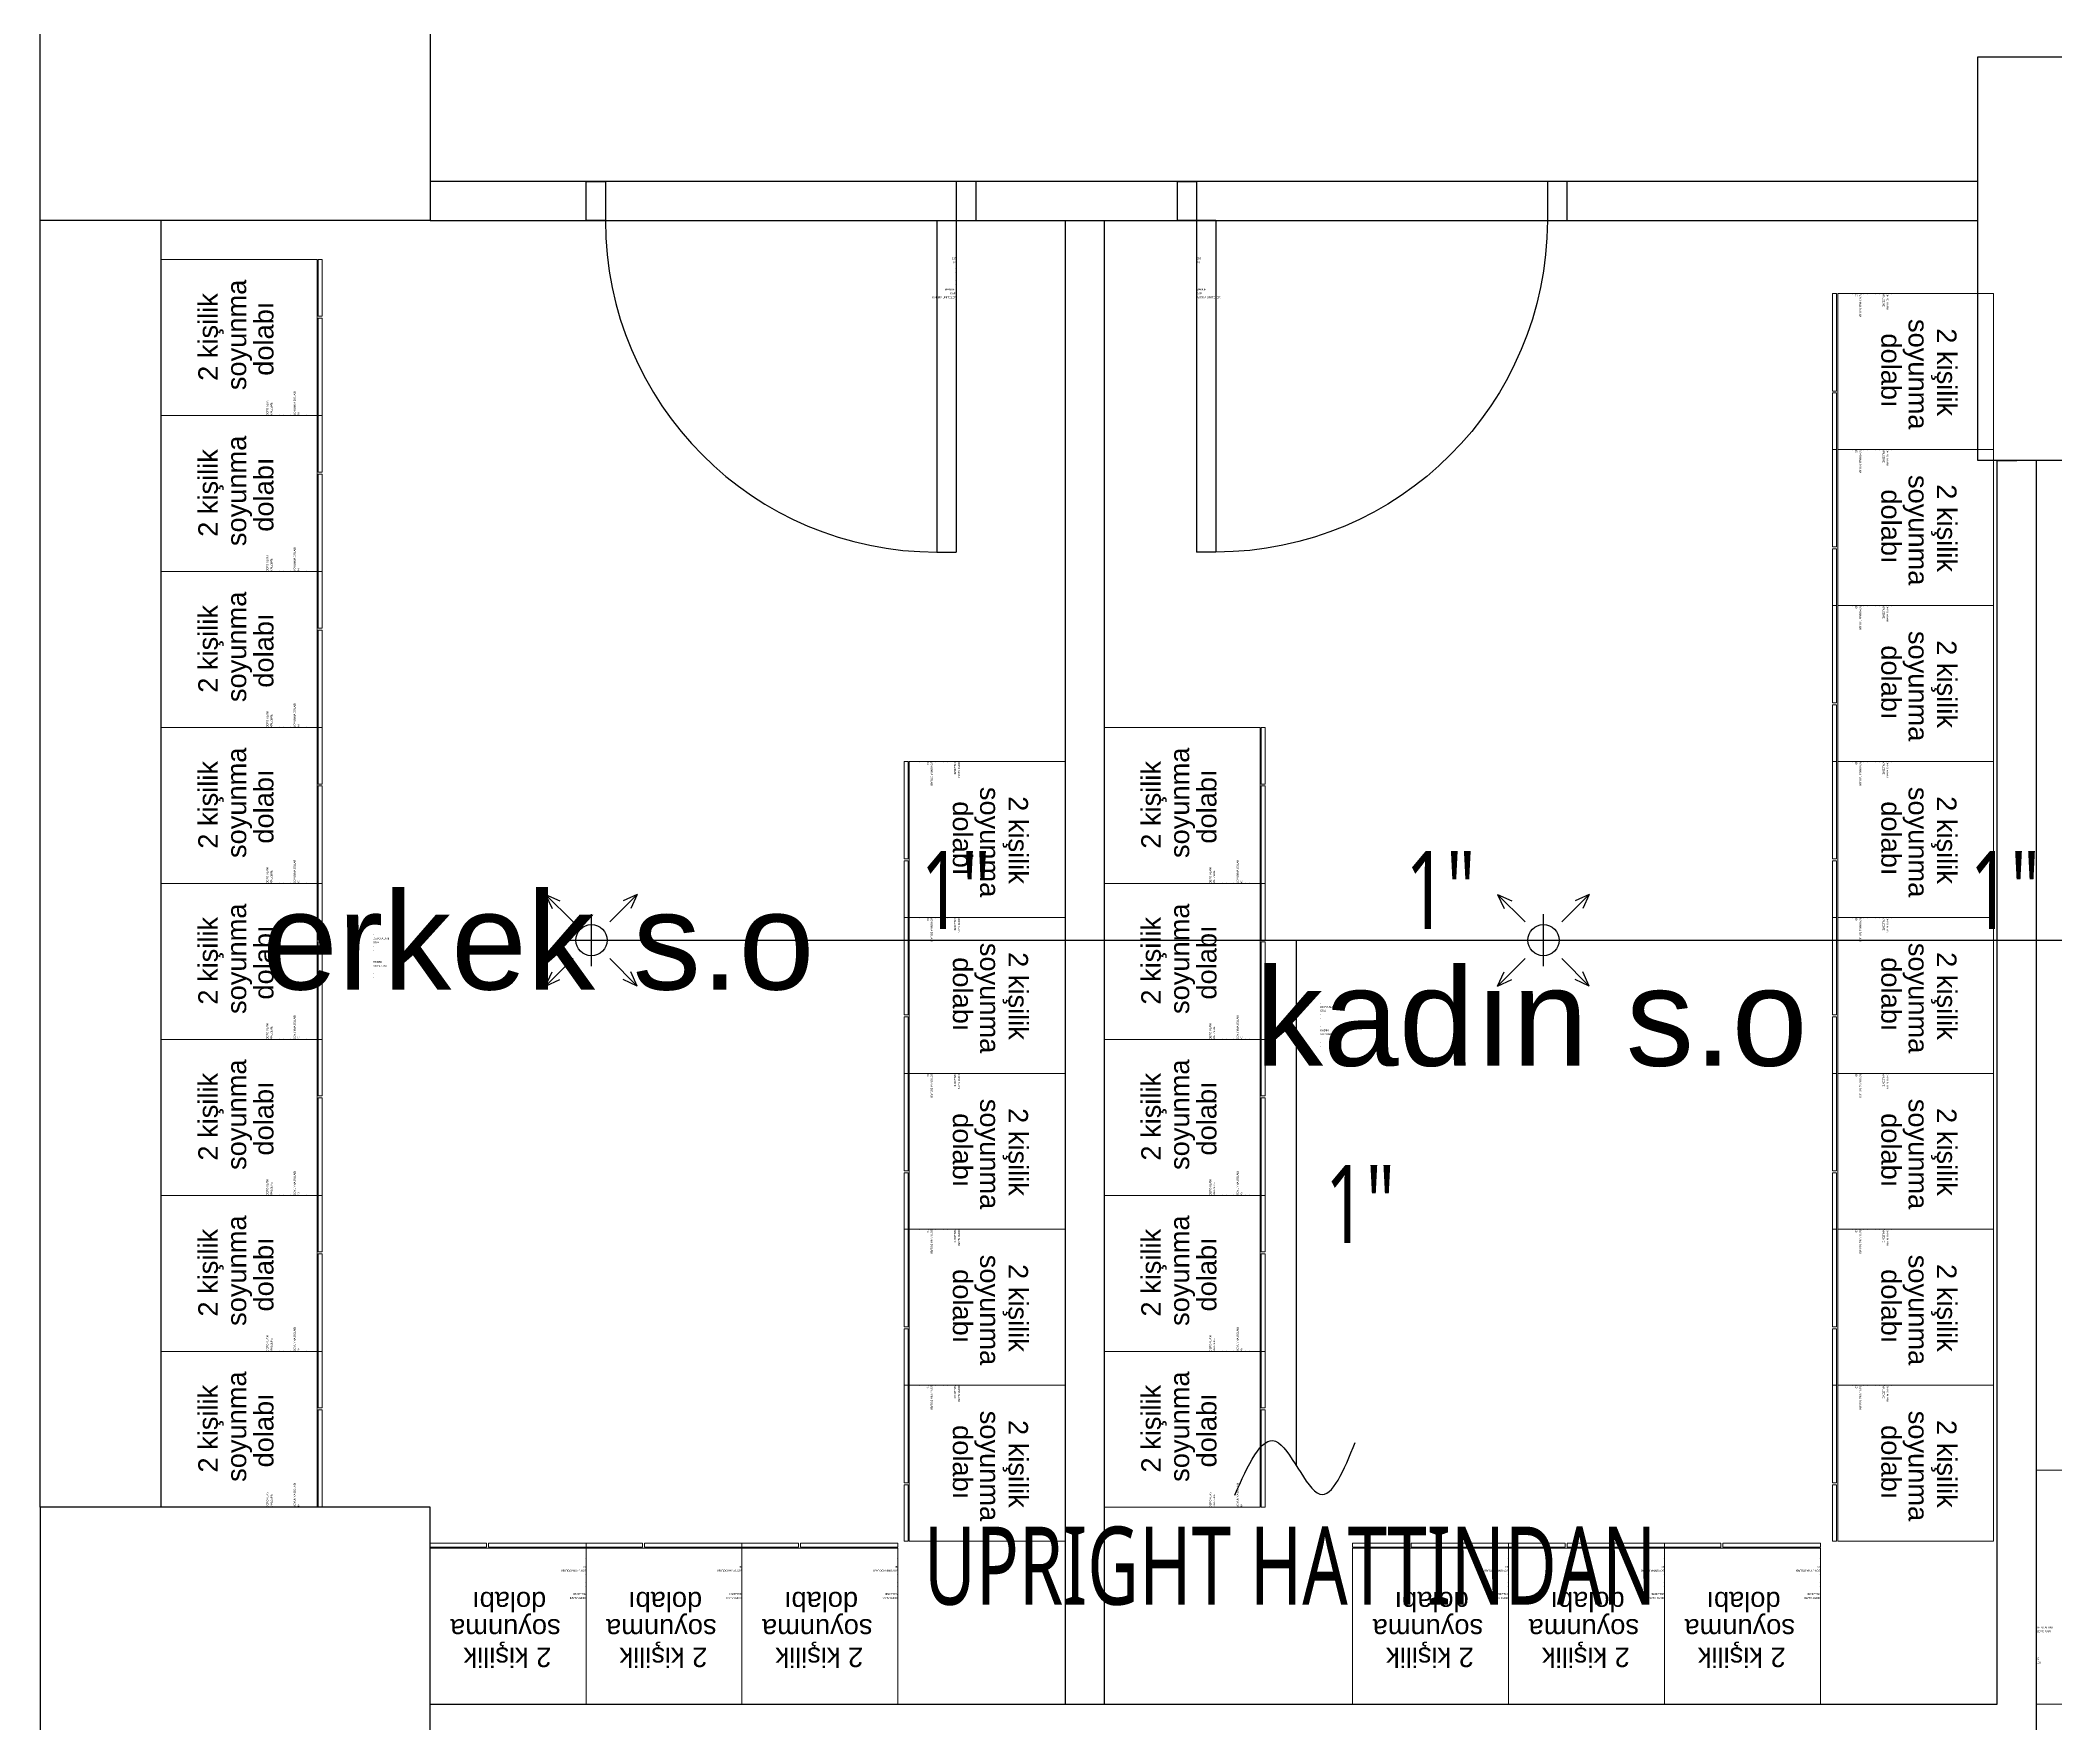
# Model space of a CAD drawing. Extents: x 2698 to 184165, y 3805 to 33846.
# Drawn here: x 161098 to 161615, y 29630 to 30062 of the extents above; entities that cross this region are included whole.
import ezdxf
from ezdxf.enums import TextEntityAlignment as Align
from ezdxf.lldxf.tags import DXFTag

# ---------------------------------------------------------------- set-up
doc = ezdxf.new("R2010")
doc.units = 0
doc.header["$LTSCALE"] = 2
doc.layers.get('0').update_dxf_attribs({"color": 252, "linetype": 'CONTINUOUS'})
doc.layers.add('_MCA-0-MIM', color=252, linetype='CONTINUOUS', lineweight=18)
doc.layers.add('text', color=252, linetype='CONTINUOUS', lineweight=13)
for name, color, linetype in [('_MCA-H-CİHAZ', 7, 'CONTINUOUS'), ('_MCA-Y-SPRINKLER HATTI', 20, 'SPRINKLER_HATTI'), ('_MCA-Y-SPRINKLER-PENDENT', 4, 'CONTINUOUS'), ('_MCA-Y-YAZI-ÇAP', 7, 'CONTINUOUS'), ('Alçıpan', 252, 'CONTINUOUS'), ('depo tefriş', 252, 'CONTINUOUS'), ('Duvar', 25, 'CONTINUOUS'), ('KAPI', 252, 'CONTINUOUS'), ('Kolon', 52, 'CONTINUOUS'), ('Planogram', 252, 'CONTINUOUS')]:
    doc.layers.add(name, color=color, linetype=linetype)
doc.styles.add('_MCA-CAP', font='segoeuil.ttf', dxfattribs={"width": 0.7})
doc.styles.add('_MCA-LT', font='txt.shx')
doc.styles.get("Standard").update_dxf_attribs({"font": 'arial.ttf'})
doc.styles.add('Text Of Place', font='swissl.ttf', dxfattribs={"height": 50})
tags = doc.linetypes.add('SPRINKLER_HATTI', pattern='A,40,-4,["SPR",_MCA-LT,S=8,R=0,X=0,Y=-4],-25.5', length=69.5).pattern_tags.tags
tags[6] = DXFTag(74, 10)

# ---------------------------------------------------------------- blocks, each defined once
blk = doc.blocks.new('kapı 90cm')
at = {"layer": 'KAPI'}
for p, q in [((5, 0), (5, 95)), ((10, 95), (5, 95)), ((10, 10), (10, 95)), ((0, 0), (0, 10)), ((10, 10), (0, 10)), ((95, 0), (95, 10)), ((95, 10), (100, 10)), ((100, 0), (100, 10)), ((0, 0), (5, 0)), ((100, 0), (95, 0))]:
    blk.add_line(p, q, dxfattribs=at)
blk.add_arc((10, 10), 85, 0, 90, dxfattribs=at)
at = {"layer": 'Planogram'}
for tag, p, height in [('KILITLI', (5, 31.42), 0.1), ('ALAN', (5, 30.42), 0.5), ('ALT_TIP', (5, 28.42), 0.5), ('ALT_TANIM', (5, 26.42), 0.5), ('TIP', (5, 29.42), 0.5), ('TANIM', (5, 27.42), 0.5), ('KAPAK', (5, 25.42), 0.5), ('YAPI', (5, 24.42), 0.5), ('UZUNLUK', (5, 20.42), 0.5), ('KULLANIM_SEKLI', (5, 23.42), 0.5), ('KULLANIM', (5, 22.42), 0.5), ('DERINLIK', (5, 21.42), 0.5), ('YUKSEKLIK', (5, 19.42), 0.5)]:
    blk.add_attdef(tag, p, '', height=height, dxfattribs=at)
blk = doc.blocks.new('soyunma dolabı (Z tipi)')
for points in [[(40, 1.3), (0, 1.3), (0, 41.3), (40, 41.3), (40, 1.3)], [(0, 1), (0, 0), (25, 0), (25, 1), (0, 1)], [(40, 1), (25.5, 1), (25.5, 0), (40, 0), (40, 1)]]:
    blk.add_lwpolyline(points)
at = {"style": 'Text Of Place'}
for s, p in [('2 kişilik', (20.16, 28.64)), ('soyunma ', (21.66, 21.23)), ('dolabı', (19.73, 15.09))]:
    blk.add_text(s, height=5, dxfattribs=at).set_placement(p, align=Align.MIDDLE)
at = {"layer": 'Planogram'}
for tag, p, height in [('KILITLI', (0, 15.82), 0.1), ('ALAN', (0, 14.82), 0.5), ('ALT_TIP', (0, 12.82), 0.5), ('ALT_TANIM', (0, 10.82), 0.5), ('TIP', (0, 13.82), 0.5), ('TANIM', (0, 11.82), 0.5), ('YAPI', (0, 8.82), 0.5), ('UZUNLUK', (0, 4.82), 0.5), ('KAPAK', (0, 9.82), 0.5), ('KULLANIM_SEKLI', (0, 7.82), 0.5), ('KULLANIM', (0, 6.82), 0.5), ('DERINLIK', (0, 5.82), 0.5), ('YUKSEKLIK', (0, 3.82), 0.5)]:
    blk.add_attdef(tag, p, '', height=height, dxfattribs=at)
blk = doc.blocks.new('erkek soyunma odası')
at = {"layer": 'Planogram'}
for tag, p, height in [('ALAN', (25.68, 13.82), 0.5), ('ALT_TIP', (25.68, 11.82), 0.5), ('KILITLI', (25.68, 14.82), 0.1), ('TIP', (25.68, 12.82), 0.5), ('TANIM', (25.68, 10.82), 0.5), ('ALT_TANIM', (25.68, 9.82), 0.5), ('YAPI', (25.68, 7.82), 0.5), ('KAPAK', (25.68, 8.82), 0.5), ('KULLANIM_SEKLI', (25.68, 6.82), 0.5), ('KULLANIM', (25.68, 5.82), 0.5), ('DERINLIK', (25.68, 4.82), 0.5), ('YUKSEKLIK', (25.68, 2.82), 0.5), ('UZUNLUK', (25.68, 3.82), 0.5)]:
    blk.add_attdef(tag, p, '', height=height, dxfattribs=at)
at = {"layer": 'text', "transparency": 33554687, "style": 'Text Of Place'}
blk.add_text('erkek s.o', height=25, dxfattribs=at).set_placement((68.06, 0), align=Align.CENTER)
blk = doc.blocks.new('kadın soyunma odası')
at = {"layer": 'Planogram'}
for tag, p, height in [('ALAN', (14.11, 15.86), 0.5), ('KILITLI', (14.11, 16.86), 0.1), ('ALT_TIP', (14.11, 13.86), 0.5), ('ALT_TANIM', (14.11, 11.86), 0.5), ('TIP', (14.11, 14.86), 0.5), ('TANIM', (14.11, 12.86), 0.5), ('YAPI', (14.11, 9.86), 0.5), ('KAPAK', (14.11, 10.86), 0.5), ('YUKSEKLIK', (14.11, 4.86), 0.5), ('KULLANIM_SEKLI', (14.11, 8.86), 0.5), ('KULLANIM', (14.11, 7.86), 0.5), ('DERINLIK', (14.11, 6.86), 0.5), ('UZUNLUK', (14.11, 5.86), 0.5)]:
    blk.add_attdef(tag, p, '', height=height, dxfattribs=at)
at = {"layer": 'text', "transparency": 33554687, "style": 'Text Of Place'}
blk.add_text('kadın s.o', height=25, dxfattribs=at).set_placement((68.26, 0), align=Align.CENTER)
blk = doc.blocks.new('depo rafı 100x60')
blk.add_lwpolyline([(0, 60), (100, 60), (100, 0), (0, 0), (0, 60)])
at = {"layer": 'Planogram'}
for tag, p, height in [('ALAN', (0, 20.42), 0.5), ('KILITLI', (0, 21.42), 0.1), ('ALT_TIP', (0, 18.42), 0.5), ('ALT_TANIM', (0, 16.42), 0.5), ('TIP', (0, 19.42), 0.5), ('TANIM', (0, 17.42), 0.5), ('KAPAK', (0, 15.42), 0.5), ('YAPI', (0, 14.42), 0.5), ('UZUNLUK', (0, 10.42), 0.5), ('KULLANIM_SEKLI', (0, 13.42), 0.5), ('KULLANIM', (0, 12.42), 0.5), ('DERINLIK', (0, 11.42), 0.5), ('YUKSEKLIK', (0, 9.42), 0.5)]:
    blk.add_attdef(tag, p, '', height=height, dxfattribs=at)
at = {"layer": 'text', "style": 'Text Of Place'}
blk.add_text('depo rafı ', height=15, dxfattribs=at).set_placement((10.49, 37.73))
blk.add_text('100x60', height=15, dxfattribs=at).set_placement((52.46, 12.08), align=Align.CENTER)
blk = doc.blocks.new('ZEMİN KAT')
at = {"layer": 'Alçıpan'}
for points in [[(168624.38, 30015.53), (169021.38, 30015.53), (169021.38, 30025.53), (168624.38, 30025.53), (168624.38, 30015.53)], [(168787.28, 30015.53), (168787.28, 29635.03)], [(168797.28, 30015.53), (168797.28, 29635.03)], [(169036.38, 29954.03), (169036.38, 29625.03), (168624.38, 29625.03), (168624.38, 29635.03), (169026.38, 29635.03), (169026.38, 29954.03), (169031.38, 29954.03)]]:
    blk.add_lwpolyline(points, dxfattribs=at)
at = {"layer": 'Duvar'}
for p, q in [((168524.38, 29685.53), (168524.38, 30015.53)), ((168555.38, 29685.53), (168555.38, 30015.53))]:
    blk.add_line(p, q, dxfattribs=at)
at = {"layer": 'Kolon'}
for points in [[(168524.38, 30066.03), (168624.38, 30066.03), (168624.38, 30015.53), (168524.38, 30015.53)], [(169021.38, 29954.03), (169021.38, 30057.53), (169060.38, 30057.53), (169060.38, 29954.03)], [(168524.38, 29625.03), (168624.38, 29625.03), (168624.38, 29685.53), (168524.38, 29685.53)]]:
    blk.add_lwpolyline(points, close=True, dxfattribs=at)
for p, rotation in [((168596.68, 29965.53), 89.99999999999999), ((168984.16, 29996.83), 270), ((168596.68, 29925.53), 89.99999999999999), ((168984.16, 29956.83), 270), ((168596.68, 29885.53), 89.99999999999999), ((168984.16, 29916.83), 270), ((168596.68, 29845.53), 89.99999999999999), ((168838.58, 29845.53), 89.99999999999999), ((168745.98, 29876.83), 270), ((168984.16, 29876.83), 270), ((168596.68, 29805.53), 89.99999999999999), ((168838.58, 29805.53), 89.99999999999999), ((168745.98, 29836.83), 270), ((168984.16, 29836.83), 270), ((168596.68, 29765.53), 89.99999999999999), ((168838.58, 29765.53), 89.99999999999999), ((168745.98, 29796.83), 270), ((168984.16, 29796.83), 270), ((168596.68, 29725.53), 89.99999999999999), ((168838.58, 29725.53), 89.99999999999999), ((168745.98, 29756.83), 270), ((168984.16, 29756.83), 270), ((168596.68, 29685.53), 89.99999999999999), ((168838.58, 29685.53), 89.99999999999999), ((168745.98, 29716.83), 270), ((168984.16, 29716.83), 270), ((168664.38, 29676.33), 180), ((168704.38, 29676.33), 180), ((168744.38, 29676.33), 180), ((168901.02, 29676.33), 180), ((168941.02, 29676.33), 180), ((168981.02, 29676.33), 180)]:
    blk.add_blockref('soyunma dolabı (Z tipi)', p, dxfattribs=dict(rotation=rotation)).add_auto_attribs({'TIP': 'DEPO ALANI', 'ALT_TIP': 'MALZEME', 'TANIM': '-', 'ALT_TANIM': '-', 'KAPAK': '-', 'YAPI': '-', 'KULLANIM_SEKLI': '-', 'KULLANIM': 'SOYUNMA DOLABI', 'DERINLIK': '40', 'UZUNLUK': '-', 'YUKSEKLIK': '-', 'KILITLI': 'H', 'ALAN': '-'})
for name, p, values in [('erkek soyunma odası', (168584.04, 29818.33), {'ALAN': '-', 'KILITLI': 'H', 'YUKSEKLIK': '-', 'UZUNLUK': '-', 'DERINLIK': '-', 'KULLANIM': 'SOYUNMA', 'KULLANIM_SEKLI': 'ERKEK', 'YAPI': '-', 'KAPAK': '-', 'ALT_TANIM': '-', 'TANIM': '-', 'ALT_TIP': 'ODA', 'TIP': 'DEPO ALANI'}), ('kadın soyunma odası', (168838.58, 29798.77), {'ALAN': '-', 'KILITLI': 'H', 'YUKSEKLIK': '-', 'UZUNLUK': '-', 'DERINLIK': '-', 'KULLANIM': 'SOYUNMA', 'KULLANIM_SEKLI': 'KADIN', 'YAPI': '-', 'KAPAK': '-', 'ALT_TANIM': '-', 'TANIM': '-', 'ALT_TIP': 'ODA', 'TIP': 'DEPO ALANI'}), ('depo rafı 100x60', (169036.38, 29635.03), {'ALAN': '-', 'KILITLI': 'H', 'YUKSEKLIK': '-', 'UZUNLUK': '100', 'DERINLIK': '60', 'KULLANIM': '-', 'KULLANIM_SEKLI': '-', 'YAPI': '-', 'KAPAK': '-', 'ALT_TANIM': '-', 'TANIM': '-', 'ALT_TIP': 'DEPO RAFI', 'TIP': 'DEPO ALANI'})]:
    blk.add_blockref(name, p).add_auto_attribs(values)
at = {"layer": 'depo tefriş'}
ref = blk.add_blockref('kapı 90cm', (168764.34, 30025.53), dxfattribs=dict(at, rotation=180))
ref.add_attrib('ALAN', '-', (168759.11, 29995.05), dxfattribs={"layer": 'Planogram', "height": 0.5})
ref.add_attrib('KILITLI', 'H', (168759.24, 29994.02), dxfattribs={"layer": 'Planogram', "height": 0.1})
ref.add_attrib('YUKSEKLIK', '210', (168758.19, 30005.62), dxfattribs={"layer": 'Planogram', "height": 0.5})
ref.add_attrib('UZUNLUK', '94', (168758.57, 30004.62), dxfattribs={"layer": 'Planogram', "height": 0.5})
ref.add_attrib('DERINLIK', '-', (168759.11, 30004.05), dxfattribs={"layer": 'Planogram', "height": 0.5})
ref.add_attrib('KULLANIM', '-', (168759.11, 30003.05), dxfattribs={"layer": 'Planogram', "height": 0.5})
ref.add_attrib('KULLANIM_SEKLI', '-', (168759.11, 30002.05), dxfattribs={"layer": 'Planogram', "height": 0.5})
ref.add_attrib('YAPI', '-', (168759.11, 30001.05), dxfattribs={"layer": 'Planogram', "height": 0.5})
ref.add_attrib('KAPAK', '-', (168759.11, 30000.05), dxfattribs={"layer": 'Planogram', "height": 0.5})
ref.add_attrib('ALT_TANIM', '-', (168759.11, 29999.05), dxfattribs={"layer": 'Planogram', "height": 0.5})
ref.add_attrib('TANIM', 'MANUEL', (168756.41, 29997.62), dxfattribs={"layer": 'Planogram', "height": 0.5})
ref.add_attrib('ALT_TIP', 'KAPI', (168757.76, 29996.62), dxfattribs={"layer": 'Planogram', "height": 0.5})
ref.add_attrib('TIP', 'KARMA UNITELER', (168753.17, 29995.62), dxfattribs={"layer": 'Planogram', "height": 0.5})
ref = blk.add_blockref('kapı 90cm', (168815.97, 30025.53), dxfattribs=dict(at, xscale=-1, rotation=180))
ref.add_attrib('ALAN', '-', (168820.97, 29995.05), dxfattribs={"layer": 'Planogram', "height": 0.5})
ref.add_attrib('KILITLI', 'H', (168820.97, 29994.02), dxfattribs={"layer": 'Planogram', "height": 0.1})
ref.add_attrib('YUKSEKLIK', '210', (168820.97, 30005.62), dxfattribs={"layer": 'Planogram', "height": 0.5})
ref.add_attrib('UZUNLUK', '94', (168820.97, 30004.62), dxfattribs={"layer": 'Planogram', "height": 0.5})
ref.add_attrib('DERINLIK', '-', (168820.97, 30004.05), dxfattribs={"layer": 'Planogram', "height": 0.5})
ref.add_attrib('KULLANIM', '-', (168820.97, 30003.05), dxfattribs={"layer": 'Planogram', "height": 0.5})
ref.add_attrib('KULLANIM_SEKLI', '-', (168820.97, 30002.05), dxfattribs={"layer": 'Planogram', "height": 0.5})
ref.add_attrib('YAPI', '-', (168820.97, 30001.05), dxfattribs={"layer": 'Planogram', "height": 0.5})
ref.add_attrib('KAPAK', '-', (168820.97, 30000.05), dxfattribs={"layer": 'Planogram', "height": 0.5})
ref.add_attrib('ALT_TANIM', '-', (168820.97, 29999.05), dxfattribs={"layer": 'Planogram', "height": 0.5})
ref.add_attrib('TANIM', 'MANUEL', (168820.97, 29997.62), dxfattribs={"layer": 'Planogram', "height": 0.5})
ref.add_attrib('ALT_TIP', 'KAPI', (168820.97, 29996.62), dxfattribs={"layer": 'Planogram', "height": 0.5})
ref.add_attrib('TIP', 'KARMA UNITELER', (168820.97, 29995.62), dxfattribs={"layer": 'Planogram', "height": 0.5})
for tag, p in [('PLN_ID', (172923.07, 31560.21)), ('FORMAT', (174194.75, 31176.9)), ('UNITE_SAYISI', (174194.95, 31176.65)), ('GRUP', (174195.11, 31176.44)), ('PLANOGRAM_ADI', (174195.28, 31176.24)), ('PLN_ID', (173932.96, 31088.8)), ('FORMAT', (173764.03, 30846.27)), ('UNITE_SAYISI', (173764.22, 30846.03)), ('GRUP', (173764.39, 30845.81)), ('PLANOGRAM_ADI', (173764.55, 30845.61)), ('PLN_ID', (173765.43, 30824.23)), ('PLN_ID', (173999.9, 30002.66)), ('FORMAT', (170580.58, 29917.48)), ('UNITE_SAYISI', (170580.78, 29917.24)), ('GRUP', (170580.94, 29917.03)), ('PLANOGRAM_ADI', (170581.11, 29916.83)), ('PLN_ID', (170581.99, 29895.45)), ('FORMAT', (169488.77, 29510.59)), ('UNITE_SAYISI', (169488.97, 29510.35)), ('GRUP', (169489.13, 29510.13)), ('PLANOGRAM_ADI', (169489.3, 29509.94)), ('PLN_ID', (169490.17, 29488.55)), ('FORMAT', (173143.41, 29324.4)), ('UNITE_SAYISI', (173143.61, 29324.16)), ('GRUP', (173143.77, 29323.95)), ('PLANOGRAM_ADI', (173143.94, 29323.75)), ('PLN_ID', (173144.81, 29302.36))]:
    blk.add_attdef(tag, p, '', height=0.162, rotation=35.4182)
at = {"color": 252}
for tag, p in [('FORMAT', (173517.63, 30361.88)), ('UNITE_SAYISI', (173517.82, 30361.64)), ('GRUP', (173517.99, 30361.43)), ('PLANOGRAM_ADI', (173518.15, 30361.23)), ('PLN_ID', (173519.03, 30339.85)), ('FORMAT', (174014.71, 29571.22)), ('UNITE_SAYISI', (174014.9, 29570.97)), ('GRUP', (174015.07, 29570.76)), ('PLANOGRAM_ADI', (174015.23, 29570.56)), ('PLN_ID', (174016.11, 29549.18))]:
    blk.add_attdef(tag, p, '', height=0.162, rotation=35.4182, dxfattribs=at)
at = {"layer": 'Planogram'}
for tag, p, height, rotation in [('YUKSEKLIK', (172905.05, 31699.57), 0.5, 180), ('UZUNLUK', (172905.05, 31698.57), 0.5, 180), ('DERINLIK', (172905.05, 31697.57), 0.5, 180), ('YUKSEKLIK', (173410.05, 31699.57), 0.5, 180), ('UZUNLUK', (173410.05, 31698.57), 0.5, 180), ('DERINLIK', (173410.05, 31697.57), 0.5, 180), ('KULLANIM_SEKLI', (172905.05, 31695.57), 0.5, 180), ('ALT_TANIM', (172905.05, 31692.57), 0.5, 180), ('KULLANIM', (172905.05, 31696.57), 0.5, 180), ('KAPAK', (172905.05, 31693.57), 0.5, 180), ('YAPI', (172905.05, 31694.57), 0.5, 180), ('KULLANIM_SEKLI', (173410.05, 31695.57), 0.5, 180), ('ALT_TANIM', (173410.05, 31692.57), 0.5, 180), ('KULLANIM', (173410.05, 31696.57), 0.5, 180), ('KAPAK', (173410.05, 31693.57), 0.5, 180), ('YAPI', (173410.05, 31694.57), 0.5, 180), ('ALT_TIP', (172905.05, 31690.57), 0.5, 180), ('TANIM', (172905.05, 31691.57), 0.5, 180), ('ALAN', (172905.05, 31688.57), 0.5, 180), ('TIP', (172905.05, 31689.57), 0.5, 180), ('KILITLI', (172905.05, 31687.57), 0.1, 180), ('ALT_TIP', (173410.05, 31690.57), 0.5, 180), ('TANIM', (173410.05, 31691.57), 0.5, 180), ('ALAN', (173410.05, 31688.57), 0.5, 180), ('TIP', (173410.05, 31689.57), 0.5, 180), ('KILITLI', (173410.05, 31687.57), 0.1, 180), ('YUKSEKLIK', (173413.39, 31616), 0.5, 270), ('UZUNLUK', (173414.39, 31616), 0.5, 270), ('DERINLIK', (173415.39, 31616), 0.5, 270), ('KULLANIM', (173416.39, 31616), 0.5, 270), ('KULLANIM_SEKLI', (173417.39, 31616), 0.5, 270), ('YAPI', (173418.39, 31616), 0.5, 270), ('KAPAK', (173419.39, 31616), 0.5, 270), ('ALT_TANIM', (173420.39, 31616), 0.5, 270), ('TANIM', (173421.39, 31616), 0.5, 270), ('ALT_TIP', (173422.39, 31616), 0.5, 270), ('TIP', (173423.39, 31616), 0.5, 270), ('ALAN', (173424.39, 31616), 0.5, 270), ('KILITLI', (173425.39, 31616), 0.1, 270), ('YUKSEKLIK', (173511.98, 31599.42), 0.5, 180), ('YUKSEKLIK', (174141.98, 31599.42), 0.5, 180), ('KULLANIM_SEKLI', (173511.98, 31595.42), 0.5, 180), ('KULLANIM', (173511.98, 31596.42), 0.5, 180), ('UZUNLUK', (173511.98, 31598.42), 0.5, 180), ('DERINLIK', (173511.98, 31597.42), 0.5, 180), ('YAPI', (173511.98, 31594.42), 0.5, 180), ('KULLANIM_SEKLI', (174141.98, 31595.42), 0.5, 180), ('KULLANIM', (174141.98, 31596.42), 0.5, 180), ('UZUNLUK', (174141.98, 31598.42), 0.5, 180), ('DERINLIK', (174141.98, 31597.42), 0.5, 180), ('YAPI', (174141.98, 31594.42), 0.5, 180), ('ALT_TANIM', (173511.98, 31592.42), 0.5, 180), ('ALT_TIP', (173511.98, 31590.42), 0.5, 180), ('KAPAK', (173511.98, 31593.42), 0.5, 180), ('TANIM', (173511.98, 31591.42), 0.5, 180), ('TIP', (173511.98, 31589.42), 0.5, 180), ('ALT_TANIM', (174141.98, 31592.42), 0.5, 180), ('ALT_TIP', (174141.98, 31590.42), 0.5, 180), ('KAPAK', (174141.98, 31593.42), 0.5, 180), ('TANIM', (174141.98, 31591.42), 0.5, 180), ('TIP', (174141.98, 31589.42), 0.5, 180), ('ALAN', (173511.98, 31588.42), 0.5, 180), ('KILITLI', (173511.98, 31587.42), 0.1, 180), ('ALAN', (174141.98, 31588.42), 0.5, 180), ('KILITLI', (174141.98, 31587.42), 0.1, 180), ('YUKSEKLIK', (173413.39, 31517), 0.5, 270), ('UZUNLUK', (173414.39, 31517), 0.5, 270), ('DERINLIK', (173415.39, 31517), 0.5, 270), ('KULLANIM', (173416.39, 31517), 0.5, 270), ('KULLANIM_SEKLI', (173417.39, 31517), 0.5, 270), ('YAPI', (173418.39, 31517), 0.5, 270), ('KAPAK', (173419.39, 31517), 0.5, 270), ('ALT_TANIM', (173420.39, 31517), 0.5, 270), ('TANIM', (173421.39, 31517), 0.5, 270), ('ALT_TIP', (173422.39, 31517), 0.5, 270), ('TIP', (173423.39, 31517), 0.5, 270), ('ALAN', (173424.39, 31517), 0.5, 270), ('KILITLI', (173425.39, 31517), 0.1, 270), ('YUKSEKLIK', (174167.32, 31514.11), 0.5, 270), ('UZUNLUK', (174168.32, 31514.11), 0.5, 270), ('DERINLIK', (174169.32, 31514.11), 0.5, 270), ('KULLANIM', (174170.32, 31514.11), 0.5, 270), ('KULLANIM_SEKLI', (174171.32, 31514.11), 0.5, 270), ('YAPI', (174172.32, 31514.11), 0.5, 270), ('KAPAK', (174173.32, 31514.11), 0.5, 270), ('ALT_TANIM', (174174.32, 31514.11), 0.5, 270), ('TANIM', (174175.32, 31514.11), 0.5, 270), ('ALT_TIP', (174176.32, 31514.11), 0.5, 270), ('TIP', (174177.32, 31514.11), 0.5, 270), ('ALAN', (174178.32, 31514.11), 0.5, 270), ('KILITLI', (174179.32, 31514.11), 0.1, 270), ('KULLANIM_SEKLI', (174251.9, 31259.11), 0.5, 90), ('KILITLI', (174243.9, 31259.11), 0.1, 90), ('ALAN', (174244.9, 31259.11), 0.5, 90), ('TIP', (174245.9, 31259.11), 0.5, 90), ('ALT_TIP', (174246.9, 31259.11), 0.5, 90), ('TANIM', (174247.9, 31259.11), 0.5, 90), ('ALT_TANIM', (174248.9, 31259.11), 0.5, 90), ('KAPAK', (174249.9, 31259.11), 0.5, 90), ('YAPI', (174250.9, 31259.11), 0.5, 90), ('KULLANIM', (174252.9, 31259.11), 0.5, 90), ('DERINLIK', (174253.9, 31259.11), 0.5, 90), ('UZUNLUK', (174254.9, 31259.11), 0.5, 90), ('YUKSEKLIK', (174255.9, 31259.11), 0.5, 90), ('ALT_TANIM', (173989.31, 30934.24), 0.5, 90), ('KULLANIM_SEKLI', (173992.31, 30934.24), 0.5, 90), ('KULLANIM', (173993.31, 30934.24), 0.5, 90), ('DERINLIK', (173994.31, 30934.24), 0.5, 90), ('UZUNLUK', (173995.31, 30934.24), 0.5, 90), ('YUKSEKLIK', (173996.31, 30934.24), 0.5, 90), ('YUKSEKLIK', (173907.74, 30934.24), 0.5, 270), ('UZUNLUK', (173908.74, 30934.24), 0.5, 270), ('DERINLIK', (173909.74, 30934.24), 0.5, 270), ('KULLANIM', (173910.74, 30934.24), 0.5, 270), ('KULLANIM_SEKLI', (173911.74, 30934.24), 0.5, 270), ('YAPI', (173912.74, 30934.24), 0.5, 270), ('KAPAK', (173913.74, 30934.24), 0.5, 270), ('ALT_TANIM', (173914.74, 30934.24), 0.5, 270), ('TANIM', (173915.74, 30934.24), 0.5, 270), ('ALT_TIP', (173916.74, 30934.24), 0.5, 270), ('TIP', (173917.74, 30934.24), 0.5, 270), ('ALAN', (173918.74, 30934.24), 0.5, 270), ('KILITLI', (173919.74, 30934.24), 0.1, 270), ('KILITLI', (173984.31, 30934.24), 0.1, 90), ('ALAN', (173985.31, 30934.24), 0.5, 90), ('TIP', (173986.31, 30934.24), 0.5, 90), ('ALT_TIP', (173987.31, 30934.24), 0.5, 90), ('TANIM', (173988.31, 30934.24), 0.5, 90), ('KAPAK', (173990.31, 30934.24), 0.5, 90), ('YAPI', (173991.31, 30934.24), 0.5, 90), ('YUKSEKLIK', (169421.81, 30001.88), 0.5, 270), ('UZUNLUK', (169422.81, 30001.88), 0.5, 270), ('DERINLIK', (169423.81, 30001.88), 0.5, 270), ('KULLANIM', (169424.81, 30001.88), 0.5, 270), ('KULLANIM_SEKLI', (169425.81, 30001.88), 0.5, 270), ('YAPI', (169426.81, 30001.88), 0.5, 270), ('KAPAK', (169427.81, 30001.88), 0.5, 270), ('ALT_TANIM', (169428.81, 30001.88), 0.5, 270), ('TANIM', (169429.81, 30001.88), 0.5, 270), ('ALT_TIP', (169430.81, 30001.88), 0.5, 270), ('TIP', (169431.81, 30001.88), 0.5, 270), ('ALAN', (169432.81, 30001.88), 0.5, 270), ('KILITLI', (169433.81, 30001.88), 0.1, 270), ('YUKSEKLIK', (169420.38, 29996.88), 0.5, 270), ('UZUNLUK', (169421.38, 29996.88), 0.5, 270), ('DERINLIK', (169422.38, 29996.88), 0.5, 270), ('KULLANIM', (169423.38, 29996.88), 0.5, 270), ('KULLANIM_SEKLI', (169424.38, 29996.88), 0.5, 270), ('YAPI', (169425.38, 29996.88), 0.5, 270), ('KAPAK', (169426.38, 29996.88), 0.5, 270), ('ALT_TANIM', (169427.38, 29996.88), 0.5, 270), ('TANIM', (169428.38, 29996.88), 0.5, 270), ('ALT_TIP', (169429.38, 29996.88), 0.5, 270), ('TIP', (169430.38, 29996.88), 0.5, 270), ('ALAN', (169431.38, 29996.88), 0.5, 270), ('KILITLI', (169432.38, 29996.88), 0.1, 270), ('YUKSEKLIK', (169420.38, 29746.88), 0.5, 270), ('UZUNLUK', (169421.38, 29746.88), 0.5, 270), ('DERINLIK', (169422.38, 29746.88), 0.5, 270), ('KULLANIM', (169423.38, 29746.88), 0.5, 270), ('KULLANIM_SEKLI', (169424.38, 29746.88), 0.5, 270), ('YAPI', (169425.38, 29746.88), 0.5, 270), ('KAPAK', (169426.38, 29746.88), 0.5, 270), ('ALT_TANIM', (169427.38, 29746.88), 0.5, 270), ('TANIM', (169428.38, 29746.88), 0.5, 270), ('ALT_TIP', (169429.38, 29746.88), 0.5, 270), ('TIP', (169430.38, 29746.88), 0.5, 270), ('ALAN', (169431.38, 29746.88), 0.5, 270), ('KILITLI', (169432.38, 29746.88), 0.1, 270), ('YUKSEKLIK', (169421.81, 29496.88), 0.5, 270), ('UZUNLUK', (169422.81, 29496.88), 0.5, 270), ('DERINLIK', (169423.81, 29496.88), 0.5, 270), ('KULLANIM', (169424.81, 29496.88), 0.5, 270), ('KULLANIM_SEKLI', (169425.81, 29496.88), 0.5, 270), ('YAPI', (169426.81, 29496.88), 0.5, 270), ('KAPAK', (169427.81, 29496.88), 0.5, 270), ('ALT_TANIM', (169428.81, 29496.88), 0.5, 270), ('TANIM', (169429.81, 29496.88), 0.5, 270), ('ALT_TIP', (169430.81, 29496.88), 0.5, 270), ('TIP', (169431.81, 29496.88), 0.5, 270), ('ALAN', (169432.81, 29496.88), 0.5, 270), ('KILITLI', (169433.81, 29496.88), 0.1, 270)]:
    blk.add_attdef(tag, p, '', height=height, rotation=rotation, dxfattribs=at)
for tag, p, height in [('ALAN', (173761.98, 31526.63), 0.5), ('KILITLI', (173761.98, 31527.63), 0.1), ('ALAN', (173511.98, 31521.85), 0.5), ('KILITLI', (173511.98, 31522.85), 0.1), ('ALT_TIP', (173761.98, 31524.63), 0.5), ('ALT_TANIM', (173761.98, 31522.63), 0.5), ('TIP', (173761.98, 31525.63), 0.5), ('TANIM', (173761.98, 31523.63), 0.5), ('KAPAK', (173761.98, 31521.63), 0.5), ('ALT_TIP', (173511.98, 31519.85), 0.5), ('ALT_TANIM', (173511.98, 31517.85), 0.5), ('TIP', (173511.98, 31520.85), 0.5), ('TANIM', (173511.98, 31518.85), 0.5), ('YAPI', (173511.98, 31515.85), 0.5), ('KAPAK', (173511.98, 31516.85), 0.5), ('YAPI', (173761.98, 31520.63), 0.5), ('UZUNLUK', (173761.98, 31516.63), 0.5), ('KULLANIM_SEKLI', (173761.98, 31519.63), 0.5), ('KULLANIM', (173761.98, 31518.63), 0.5), ('DERINLIK', (173761.98, 31517.63), 0.5), ('YUKSEKLIK', (173511.98, 31510.85), 0.5), ('UZUNLUK', (173511.98, 31511.85), 0.5), ('KULLANIM_SEKLI', (173511.98, 31514.85), 0.5), ('KULLANIM', (173511.98, 31513.85), 0.5), ('DERINLIK', (173511.98, 31512.85), 0.5), ('YUKSEKLIK', (173761.98, 31515.63), 0.5), ('ALAN', (173279.27, 29266.91), 0.5), ('KILITLI', (173279.27, 29267.91), 0.1), ('ALT_TIP', (173279.27, 29264.91), 0.5), ('ALT_TANIM', (173279.27, 29262.91), 0.5), ('TIP', (173279.27, 29265.91), 0.5), ('TANIM', (173279.27, 29263.91), 0.5), ('KAPAK', (173279.27, 29261.91), 0.5), ('YAPI', (173279.27, 29260.91), 0.5), ('KULLANIM_SEKLI', (173279.27, 29259.91), 0.5), ('KULLANIM', (173279.27, 29258.91), 0.5), ('DERINLIK', (173279.27, 29257.91), 0.5), ('UZUNLUK', (173279.27, 29256.91), 0.5), ('YUKSEKLIK', (173279.27, 29255.91), 0.5)]:
    blk.add_attdef(tag, p, '', height=height, dxfattribs=at)
at = {"layer": 'Planogram', "color": 252}
for tag, p, height in [('ALAN', (173023.25, 31229.96), 0.5), ('ALT_TIP', (173023.25, 31227.96), 0.5), ('KILITLI', (173023.25, 31230.96), 0.1), ('TIP', (173023.25, 31228.96), 0.5), ('TANIM', (173023.25, 31226.96), 0.5), ('ALAN', (173383.38, 31229.96), 0.5), ('ALT_TIP', (173383.38, 31227.96), 0.5), ('KILITLI', (173383.38, 31230.96), 0.1), ('TIP', (173383.38, 31228.96), 0.5), ('TANIM', (173383.38, 31226.96), 0.5), ('ALT_TANIM', (173023.25, 31225.96), 0.5), ('YAPI', (173023.25, 31223.96), 0.5), ('KAPAK', (173023.25, 31224.96), 0.5), ('KULLANIM_SEKLI', (173023.25, 31222.96), 0.5), ('KULLANIM', (173023.25, 31221.96), 0.5), ('ALT_TANIM', (173383.38, 31225.96), 0.5), ('YAPI', (173383.38, 31223.96), 0.5), ('KAPAK', (173383.38, 31224.96), 0.5), ('KULLANIM_SEKLI', (173383.38, 31222.96), 0.5), ('KULLANIM', (173383.38, 31221.96), 0.5), ('YUKSEKLIK', (173023.25, 31218.96), 0.5), ('DERINLIK', (173023.25, 31220.96), 0.5), ('UZUNLUK', (173023.25, 31219.96), 0.5), ('YUKSEKLIK', (173383.38, 31218.96), 0.5), ('UZUNLUK', (173383.38, 31219.96), 0.5), ('DERINLIK', (173383.38, 31220.96), 0.5), ('KILITLI', (173023.25, 30404.96), 0.1), ('ALAN', (173023.25, 30403.96), 0.5), ('ALT_TIP', (173023.25, 30401.96), 0.5), ('ALT_TANIM', (173023.25, 30399.96), 0.5), ('TIP', (173023.25, 30402.96), 0.5), ('TANIM', (173023.25, 30400.96), 0.5), ('YAPI', (173023.25, 30397.96), 0.5), ('KAPAK', (173023.25, 30398.96), 0.5), ('KULLANIM_SEKLI', (173023.25, 30396.96), 0.5), ('KULLANIM', (173023.25, 30395.96), 0.5), ('DERINLIK', (173023.25, 30394.96), 0.5), ('UZUNLUK', (173023.25, 30393.96), 0.5), ('YUKSEKLIK', (173023.25, 30392.96), 0.5), ('ALAN', (173385.25, 30353.96), 0.5), ('KILITLI', (173385.25, 30354.96), 0.1), ('TIP', (173385.25, 30352.96), 0.5), ('ALT_TIP', (173385.25, 30351.96), 0.5), ('ALT_TANIM', (173385.25, 30349.96), 0.5), ('TANIM', (173385.25, 30350.96), 0.5), ('YAPI', (173385.25, 30347.96), 0.5), ('KAPAK', (173385.25, 30348.96), 0.5), ('YUKSEKLIK', (173385.25, 30342.96), 0.5), ('KULLANIM_SEKLI', (173385.25, 30346.96), 0.5), ('KULLANIM', (173385.25, 30345.96), 0.5), ('DERINLIK', (173385.25, 30344.96), 0.5), ('UZUNLUK', (173385.25, 30343.96), 0.5)]:
    blk.add_attdef(tag, p, '', height=height, dxfattribs=at)
for tag, p, height, rotation in [('YUKSEKLIK', (173386.68, 31217.53), 0.5, 270), ('UZUNLUK', (173387.68, 31217.53), 0.5, 270), ('DERINLIK', (173388.68, 31217.53), 0.5, 270), ('KULLANIM', (173389.68, 31217.53), 0.5, 270), ('KULLANIM_SEKLI', (173390.68, 31217.53), 0.5, 270), ('YAPI', (173391.68, 31217.53), 0.5, 270), ('KAPAK', (173392.68, 31217.53), 0.5, 270), ('ALT_TANIM', (173393.68, 31217.53), 0.5, 270), ('TANIM', (173394.68, 31217.53), 0.5, 270), ('ALT_TIP', (173395.68, 31217.53), 0.5, 270), ('TIP', (173396.68, 31217.53), 0.5, 270), ('ALAN', (173397.68, 31217.53), 0.5, 270), ('KILITLI', (173398.68, 31217.53), 0.1, 270), ('ALT_TANIM', (173100.83, 31032.53), 0.5, 90), ('KULLANIM_SEKLI', (173103.83, 31032.53), 0.5, 90), ('KULLANIM', (173104.83, 31032.53), 0.5, 90), ('DERINLIK', (173105.83, 31032.53), 0.5, 90), ('UZUNLUK', (173106.83, 31032.53), 0.5, 90), ('YUKSEKLIK', (173107.83, 31032.53), 0.5, 90), ('ALT_TANIM', (173199.83, 31032.53), 0.5, 90), ('KULLANIM_SEKLI', (173202.83, 31032.53), 0.5, 90), ('KULLANIM', (173203.83, 31032.53), 0.5, 90), ('DERINLIK', (173204.83, 31032.53), 0.5, 90), ('UZUNLUK', (173205.83, 31032.53), 0.5, 90), ('YUKSEKLIK', (173206.83, 31032.53), 0.5, 90), ('KILITLI', (173095.83, 31032.53), 0.1, 90), ('ALAN', (173096.83, 31032.53), 0.5, 90), ('TIP', (173097.83, 31032.53), 0.5, 90), ('ALT_TIP', (173098.83, 31032.53), 0.5, 90), ('TANIM', (173099.83, 31032.53), 0.5, 90), ('KAPAK', (173101.83, 31032.53), 0.5, 90), ('YAPI', (173102.83, 31032.53), 0.5, 90), ('KILITLI', (173194.83, 31032.53), 0.1, 90), ('ALAN', (173195.83, 31032.53), 0.5, 90), ('TIP', (173196.83, 31032.53), 0.5, 90), ('ALT_TIP', (173197.83, 31032.53), 0.5, 90), ('TANIM', (173198.83, 31032.53), 0.5, 90), ('KAPAK', (173200.83, 31032.53), 0.5, 90), ('YAPI', (173201.83, 31032.53), 0.5, 90), ('YUKSEKLIK', (173386.68, 31007.53), 0.5, 270), ('UZUNLUK', (173387.68, 31007.53), 0.5, 270), ('DERINLIK', (173388.68, 31007.53), 0.5, 270), ('KULLANIM', (173389.68, 31007.53), 0.5, 270), ('KULLANIM_SEKLI', (173390.68, 31007.53), 0.5, 270), ('YAPI', (173391.68, 31007.53), 0.5, 270), ('KAPAK', (173392.68, 31007.53), 0.5, 270), ('ALT_TANIM', (173393.68, 31007.53), 0.5, 270), ('TANIM', (173394.68, 31007.53), 0.5, 270), ('ALT_TIP', (173395.68, 31007.53), 0.5, 270), ('TIP', (173396.68, 31007.53), 0.5, 270), ('ALAN', (173397.68, 31007.53), 0.5, 270), ('KILITLI', (173398.68, 31007.53), 0.1, 270), ('ALAN', (173557.83, 30868.53), 0.5, 90), ('ALT_TIP', (173559.83, 30868.53), 0.5, 90), ('TANIM', (173560.83, 30868.53), 0.5, 90), ('ALT_TANIM', (173561.83, 30868.53), 0.5, 90), ('KAPAK', (173562.83, 30868.53), 0.5, 90), ('KULLANIM_SEKLI', (173564.83, 30868.53), 0.5, 90), ('KULLANIM', (173565.83, 30868.53), 0.5, 90), ('DERINLIK', (173566.83, 30868.53), 0.5, 90), ('UZUNLUK', (173567.83, 30868.53), 0.5, 90), ('YUKSEKLIK', (173568.83, 30868.53), 0.5, 90), ('YUKSEKLIK', (173485.68, 30868.53), 0.5, 270), ('UZUNLUK', (173486.68, 30868.53), 0.5, 270), ('DERINLIK', (173487.68, 30868.53), 0.5, 270), ('KULLANIM', (173488.68, 30868.53), 0.5, 270), ('KULLANIM_SEKLI', (173489.68, 30868.53), 0.5, 270), ('YAPI', (173490.68, 30868.53), 0.5, 270), ('KAPAK', (173491.68, 30868.53), 0.5, 270), ('ALT_TANIM', (173492.68, 30868.53), 0.5, 270), ('TANIM', (173493.68, 30868.53), 0.5, 270), ('ALT_TIP', (173494.68, 30868.53), 0.5, 270), ('TIP', (173495.68, 30868.53), 0.5, 270), ('ALAN', (173496.68, 30868.53), 0.5, 270), ('KILITLI', (173497.68, 30868.53), 0.1, 270), ('KILITLI', (173556.83, 30868.53), 0.1, 90), ('TIP', (173558.83, 30868.53), 0.5, 90), ('YAPI', (173563.83, 30868.53), 0.5, 90), ('ALT_TIP', (173098.83, 30847.53), 0.5, 90), ('TANIM', (173099.83, 30847.53), 0.5, 90), ('ALT_TANIM', (173100.83, 30847.53), 0.5, 90), ('KAPAK', (173101.83, 30847.53), 0.5, 90), ('KULLANIM_SEKLI', (173103.83, 30847.53), 0.5, 90), ('KULLANIM', (173104.83, 30847.53), 0.5, 90), ('DERINLIK', (173105.83, 30847.53), 0.5, 90), ('UZUNLUK', (173106.83, 30847.53), 0.5, 90), ('YUKSEKLIK', (173107.83, 30847.53), 0.5, 90), ('ALT_TIP', (173197.83, 30847.53), 0.5, 90), ('TANIM', (173198.83, 30847.53), 0.5, 90), ('ALT_TANIM', (173199.83, 30847.53), 0.5, 90), ('KAPAK', (173200.83, 30847.53), 0.5, 90), ('KULLANIM_SEKLI', (173202.83, 30847.53), 0.5, 90), ('KULLANIM', (173203.83, 30847.53), 0.5, 90), ('DERINLIK', (173204.83, 30847.53), 0.5, 90), ('UZUNLUK', (173205.83, 30847.53), 0.5, 90), ('YUKSEKLIK', (173206.83, 30847.53), 0.5, 90), ('KILITLI', (173095.83, 30847.53), 0.1, 90), ('ALAN', (173096.83, 30847.53), 0.5, 90), ('TIP', (173097.83, 30847.53), 0.5, 90), ('YAPI', (173102.83, 30847.53), 0.5, 90), ('KILITLI', (173194.83, 30847.53), 0.1, 90), ('ALAN', (173195.83, 30847.53), 0.5, 90), ('TIP', (173196.83, 30847.53), 0.5, 90), ('YAPI', (173201.83, 30847.53), 0.5, 90), ('ALAN', (173096.83, 30662.53), 0.5, 90), ('TIP', (173097.83, 30662.53), 0.5, 90), ('ALT_TIP', (173098.83, 30662.53), 0.5, 90), ('TANIM', (173099.83, 30662.53), 0.5, 90), ('ALT_TANIM', (173100.83, 30662.53), 0.5, 90), ('KAPAK', (173101.83, 30662.53), 0.5, 90), ('YAPI', (173102.83, 30662.53), 0.5, 90), ('KULLANIM_SEKLI', (173103.83, 30662.53), 0.5, 90), ('KULLANIM', (173104.83, 30662.53), 0.5, 90), ('DERINLIK', (173105.83, 30662.53), 0.5, 90), ('UZUNLUK', (173106.83, 30662.53), 0.5, 90), ('YUKSEKLIK', (173107.83, 30662.53), 0.5, 90), ('ALAN', (173195.83, 30662.53), 0.5, 90), ('TIP', (173196.83, 30662.53), 0.5, 90), ('ALT_TIP', (173197.83, 30662.53), 0.5, 90), ('TANIM', (173198.83, 30662.53), 0.5, 90), ('ALT_TANIM', (173199.83, 30662.53), 0.5, 90), ('KAPAK', (173200.83, 30662.53), 0.5, 90), ('YAPI', (173201.83, 30662.53), 0.5, 90), ('KULLANIM_SEKLI', (173202.83, 30662.53), 0.5, 90), ('KULLANIM', (173203.83, 30662.53), 0.5, 90), ('DERINLIK', (173204.83, 30662.53), 0.5, 90), ('UZUNLUK', (173205.83, 30662.53), 0.5, 90), ('YUKSEKLIK', (173206.83, 30662.53), 0.5, 90), ('KILITLI', (173095.83, 30662.53), 0.1, 90), ('KILITLI', (173194.83, 30662.53), 0.1, 90), ('YUKSEKLIK', (173485.68, 30658.53), 0.5, 270), ('UZUNLUK', (173486.68, 30658.53), 0.5, 270), ('DERINLIK', (173487.68, 30658.53), 0.5, 270), ('KULLANIM', (173488.68, 30658.53), 0.5, 270), ('KULLANIM_SEKLI', (173489.68, 30658.53), 0.5, 270), ('YAPI', (173490.68, 30658.53), 0.5, 270), ('KAPAK', (173491.68, 30658.53), 0.5, 270), ('ALT_TANIM', (173492.68, 30658.53), 0.5, 270), ('TANIM', (173493.68, 30658.53), 0.5, 270), ('ALT_TIP', (173494.68, 30658.53), 0.5, 270), ('TIP', (173495.68, 30658.53), 0.5, 270), ('ALAN', (173496.68, 30658.53), 0.5, 270), ('KILITLI', (173497.68, 30658.53), 0.1, 270), ('KULLANIM_SEKLI', (173465.83, 30612.53), 0.5, 90), ('KILITLI', (173457.83, 30612.53), 0.1, 90), ('ALAN', (173458.83, 30612.53), 0.5, 90), ('TIP', (173459.83, 30612.53), 0.5, 90), ('ALT_TIP', (173460.83, 30612.53), 0.5, 90), ('TANIM', (173461.83, 30612.53), 0.5, 90), ('ALT_TANIM', (173462.83, 30612.53), 0.5, 90), ('KAPAK', (173463.83, 30612.53), 0.5, 90), ('YAPI', (173464.83, 30612.53), 0.5, 90), ('KULLANIM', (173466.83, 30612.53), 0.5, 90), ('DERINLIK', (173467.83, 30612.53), 0.5, 90), ('UZUNLUK', (173468.83, 30612.53), 0.5, 90), ('YUKSEKLIK', (173469.83, 30612.53), 0.5, 90), ('KULLANIM_SEKLI', (173103.83, 30477.53), 0.5, 90), ('KULLANIM_SEKLI', (173202.83, 30477.53), 0.5, 90), ('KILITLI', (173095.83, 30477.53), 0.1, 90), ('ALAN', (173096.83, 30477.53), 0.5, 90), ('TIP', (173097.83, 30477.53), 0.5, 90), ('ALT_TIP', (173098.83, 30477.53), 0.5, 90), ('TANIM', (173099.83, 30477.53), 0.5, 90), ('ALT_TANIM', (173100.83, 30477.53), 0.5, 90), ('KAPAK', (173101.83, 30477.53), 0.5, 90), ('YAPI', (173102.83, 30477.53), 0.5, 90), ('KULLANIM', (173104.83, 30477.53), 0.5, 90), ('DERINLIK', (173105.83, 30477.53), 0.5, 90), ('UZUNLUK', (173106.83, 30477.53), 0.5, 90), ('YUKSEKLIK', (173107.83, 30477.53), 0.5, 90), ('KILITLI', (173194.83, 30477.53), 0.1, 90), ('ALAN', (173195.83, 30477.53), 0.5, 90), ('TIP', (173196.83, 30477.53), 0.5, 90), ('ALT_TIP', (173197.83, 30477.53), 0.5, 90), ('TANIM', (173198.83, 30477.53), 0.5, 90), ('ALT_TANIM', (173199.83, 30477.53), 0.5, 90), ('KAPAK', (173200.83, 30477.53), 0.5, 90), ('YAPI', (173201.83, 30477.53), 0.5, 90), ('KULLANIM', (173203.83, 30477.53), 0.5, 90), ('DERINLIK', (173204.83, 30477.53), 0.5, 90), ('UZUNLUK', (173205.83, 30477.53), 0.5, 90), ('YUKSEKLIK', (173206.83, 30477.53), 0.5, 90), ('ALT_TANIM', (173462.83, 30427.53), 0.5, 90), ('KULLANIM_SEKLI', (173465.83, 30427.53), 0.5, 90), ('KULLANIM', (173466.83, 30427.53), 0.5, 90), ('DERINLIK', (173467.83, 30427.53), 0.5, 90), ('UZUNLUK', (173468.83, 30427.53), 0.5, 90), ('YUKSEKLIK', (173469.83, 30427.53), 0.5, 90), ('KILITLI', (173457.83, 30427.53), 0.1, 90), ('ALAN', (173458.83, 30427.53), 0.5, 90), ('TIP', (173459.83, 30427.53), 0.5, 90), ('ALT_TIP', (173460.83, 30427.53), 0.5, 90), ('TANIM', (173461.83, 30427.53), 0.5, 90), ('KAPAK', (173463.83, 30427.53), 0.5, 90), ('YAPI', (173464.83, 30427.53), 0.5, 90), ('YUKSEKLIK', (173408.09, 29970.54), 0.5, 270), ('YAPI', (173413.09, 29970.54), 0.5, 270), ('ALT_TANIM', (173415.09, 29970.54), 0.5, 270), ('TANIM', (173416.09, 29970.54), 0.5, 270), ('ALT_TIP', (173417.09, 29970.54), 0.5, 270), ('TIP', (173418.09, 29970.54), 0.5, 270), ('ALAN', (173419.09, 29970.54), 0.5, 270), ('KILITLI', (173420.09, 29970.54), 0.1, 270), ('YUKSEKLIK', (173494.09, 29970.54), 0.5, 270), ('YAPI', (173499.09, 29970.54), 0.5, 270), ('ALT_TANIM', (173501.09, 29970.54), 0.5, 270), ('TANIM', (173502.09, 29970.54), 0.5, 270), ('ALT_TIP', (173503.09, 29970.54), 0.5, 270), ('TIP', (173504.09, 29970.54), 0.5, 270), ('ALAN', (173505.09, 29970.54), 0.5, 270), ('KILITLI', (173506.09, 29970.54), 0.1, 270), ('UZUNLUK', (173409.09, 29970.54), 0.5, 270), ('DERINLIK', (173410.09, 29970.54), 0.5, 270), ('KULLANIM', (173411.09, 29970.54), 0.5, 270), ('KULLANIM_SEKLI', (173412.09, 29970.54), 0.5, 270), ('KAPAK', (173414.09, 29970.54), 0.5, 270), ('UZUNLUK', (173495.09, 29970.54), 0.5, 270), ('DERINLIK', (173496.09, 29970.54), 0.5, 270), ('KULLANIM', (173497.09, 29970.54), 0.5, 270), ('KULLANIM_SEKLI', (173498.09, 29970.54), 0.5, 270), ('KAPAK', (173500.09, 29970.54), 0.5, 270), ('KULLANIM_SEKLI', (174064.45, 29449.65), 0.5, 90), ('YUKSEKLIK', (174068.45, 29449.65), 0.5, 90), ('KILITLI', (174056.45, 29449.65), 0.1, 90), ('ALAN', (174057.45, 29449.65), 0.5, 90), ('TIP', (174058.45, 29449.65), 0.5, 90), ('ALT_TIP', (174059.45, 29449.65), 0.5, 90), ('TANIM', (174060.45, 29449.65), 0.5, 90), ('ALT_TANIM', (174061.45, 29449.65), 0.5, 90), ('KAPAK', (174062.45, 29449.65), 0.5, 90), ('YAPI', (174063.45, 29449.65), 0.5, 90), ('KULLANIM', (174065.45, 29449.65), 0.5, 90), ('DERINLIK', (174066.45, 29449.65), 0.5, 90), ('UZUNLUK', (174067.45, 29449.65), 0.5, 90)]:
    blk.add_attdef(tag, p, '', height=height, rotation=rotation, dxfattribs=at)
blk = doc.blocks.new('_MCA-Y-SPR-PENDENT')
at = {"layer": '_MCA-Y-SPRINKLER-PENDENT'}
for p, q in [((-11.76, 11.76), (-4.69, 4.69)), ((-11.76, 11.76), (-10.07, 8.13)), ((-11.76, 11.76), (-8.13, 10.07)), ((11.76, 11.76), (4.69, 4.69)), ((11.76, 11.76), (8.13, 10.07)), ((11.76, 11.76), (10.07, 8.13)), ((0, -6.67), (0, 6.67)), ((-6.67, 0), (6.67, 0)), ((-11.76, -11.76), (-4.69, -4.69)), ((11.76, -11.76), (4.69, -4.69)), ((-11.76, -11.76), (-10.07, -8.13)), ((-11.76, -11.76), (-8.13, -10.07)), ((11.76, -11.76), (8.13, -10.07)), ((11.76, -11.76), (10.07, -8.13))]:
    blk.add_line(p, q, dxfattribs=at)
at = {"layer": '_MCA-Y-SPRINKLER-PENDENT', "ltscale": 5}
blk.add_circle((0, 0), 4, dxfattribs=at)
at = {"layer": '_MCA-Y-SPRINKLER-PENDENT', "style": '_MCA-LT', "width": 0.85}
blk.add_attdef('SPR-TIP', (15.27, 5.67), '', height=10, dxfattribs=at)

msp = doc.modelspace()

# ---------------------------------------------------------------- linework, layer by layer
at = {"layer": '_MCA-H-CİHAZ'}
msp.add_spline([(161404.22, 29688.66), (161414.71, 29702.46), (161426.03, 29688.94), (161435.14, 29702.18)], degree=3, dxfattribs=at)
at = {"layer": '_MCA-Y-SPRINKLER HATTI', "ltscale": 0.5}
for p, q in [((161239.2, 29830.98), (161705.37, 29830.98)), ((161419.96, 29830.98), (161419.96, 29696.29))]:
    msp.add_line(p, q, dxfattribs=at)

# ---------------------------------------------------------------- block references
at = {"layer": '_MCA-0-MIM'}
msp.add_blockref('ZEMİN KAT', (-7426.56, 0), dxfattribs=at)
at = {"layer": '_MCA-Y-SPRINKLER-PENDENT'}
for p in [(161239.2, 29830.98), (161483.41, 29830.98)]:
    msp.add_blockref('_MCA-Y-SPR-PENDENT', p, dxfattribs=at)

# ---------------------------------------------------------------- texts
at = {"layer": '_MCA-Y-YAZI-ÇAP', "style": '_MCA-CAP', "width": 0.7}
for s, p in [('1"', (161323.71, 29833.85, 5433.58)), ('1"', (161448.06, 29833.85, 5433.58)), ('1"', (161592.8, 29833.85, 5433.58)), ('1"', (161427.42, 29753.29, 5433.58)), ('UPRIGHT HATTINDAN', (161324.49, 29660.56, 4538.86))]:
    msp.add_text(s, height=20, dxfattribs=at).set_placement(p)

doc.saveas('drawing.dxf')
